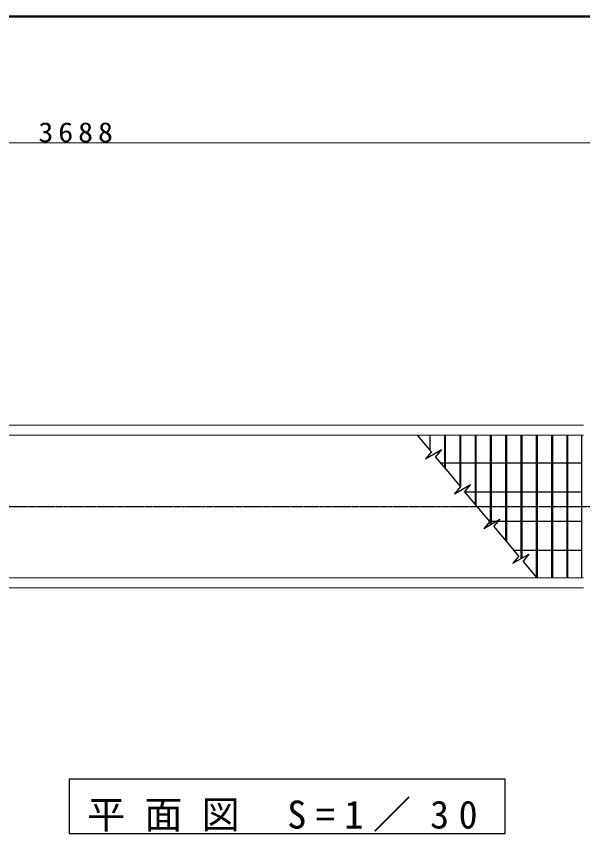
# Model space of a CAD drawing. Units: millimetres at full size, with parts at other scales. Extents: x -11724 to 54, y -1854 to 8010.
# Drawn here: x -8734 to -7174, y 5762 to 8010 of the extents above; entities that cross this region are included whole.
import ezdxf

# ---------------------------------------------------------------- set-up
doc = ezdxf.new("R2010")
doc.units = ezdxf.units.MM
doc.linetypes.add('USER2', pattern=[6, 3, -1, 1, -1])
for name, color, linetype, lineweight in [('A3図枠', 7, 'Continuous', 25), ('線', 2, 'Continuous', 25), ('補助', 2, 'Continuous', 13)]:
    doc.layers.add(name, color=color, linetype=linetype, lineweight=lineweight)
doc.styles.add('ＭＳ ゴシック', font='')
doc.styles.get('ＭＳ ゴシック').set_extended_font_data('MS Gothic')

msp = doc.modelspace()

# ---------------------------------------------------------------- linework, layer by layer
at = {"layer": 'A3図枠', "lineweight": 50}
msp.add_line((0, 8010), (-11550, 8010), dxfattribs=at)
at = {"layer": '線', "color": 7, "lineweight": 13}
for p, q in [((-10620.781, 6885.387), (-7171.462, 6885.387)), ((-10620.781, 6858.187), (-7171.462, 6858.187)), ((-10620.781, 6465.387), (-7171.462, 6465.387)), ((-10620.781, 6438.187), (-7171.462, 6438.187))]:
    msp.add_line(p, q, dxfattribs=at)
at = {"layer": '線'}
for p, q in [((-7590.713, 6812.174), (-7629.323, 6858.187)), ((-7594.776, 6858.187), (-7594.776, 6817.016)), ((-7554.776, 6858.187), (-7554.776, 6769.346)), ((-7552.626, 6858.187), (-7552.626, 6766.783)), ((-7512.626, 6858.187), (-7512.626, 6719.113)), ((-7510.475, 6858.187), (-7510.475, 6716.551)), ((-7470.475, 6858.187), (-7470.475, 6668.88)), ((-7468.325, 6858.187), (-7468.325, 6666.318)), ((-7428.325, 6858.187), (-7428.325, 6611.614)), ((-7426.175, 6858.187), (-7426.175, 6612.855)), ((-7386.175, 6858.187), (-7386.175, 6568.415)), ((-7384.025, 6858.187), (-7384.025, 6565.852)), ((-7344.025, 6858.187), (-7344.025, 6518.14)), ((-7341.874, 6858.187), (-7341.874, 6519.381)), ((-7301.874, 6858.187), (-7301.874, 6465.387)), ((-7299.724, 6858.187), (-7299.724, 6465.387)), ((-7259.724, 6858.187), (-7259.724, 6465.387)), ((-7257.574, 6858.187), (-7257.574, 6465.387)), ((-7217.574, 6858.187), (-7217.574, 6465.387)), ((-7215.424, 6858.187), (-7215.424, 6465.387)), ((-7176.669, 6465.387), (-7176.669, 6858.187)), ((-7607.031, 6792.728), (-7563.061, 6818.113)), ((-7590.713, 6812.174), (-7607.031, 6792.728)), ((-7563.056, 6818.119), (-7579.379, 6798.667)), ((-7544.872, 6757.543), (-7579.379, 6798.667)), ((-7565.215, 6781.787), (-7554.776, 6781.787)), ((-7552.626, 6781.787), (-7512.626, 6781.787)), ((-7510.475, 6781.787), (-7470.475, 6781.787)), ((-7468.325, 6781.787), (-7428.325, 6781.787)), ((-7426.175, 6781.787), (-7386.175, 6781.787)), ((-7384.025, 6781.787), (-7344.025, 6781.787)), ((-7341.874, 6781.787), (-7301.874, 6781.787)), ((-7299.724, 6781.787), (-7259.724, 6781.787)), ((-7257.574, 6781.787), (-7217.574, 6781.787)), ((-7215.424, 6781.787), (-7176.669, 6781.787)), ((-7510.365, 6716.419), (-7544.872, 6757.543)), ((-7526.682, 6696.972), (-7482.713, 6722.358)), ((-7482.708, 6722.364), (-7499.031, 6702.911)), ((-7510.365, 6716.419), (-7526.682, 6696.972)), ((-7464.523, 6661.787), (-7499.031, 6702.911)), ((-7498.087, 6701.787), (-7470.475, 6701.787)), ((-7468.325, 6701.787), (-7428.325, 6701.787)), ((-7426.175, 6701.787), (-7386.175, 6701.787)), ((-7384.025, 6701.787), (-7344.025, 6701.787)), ((-7341.874, 6701.787), (-7301.874, 6701.787)), ((-7299.724, 6701.787), (-7259.724, 6701.787)), ((-7257.574, 6701.787), (-7217.574, 6701.787)), ((-7215.424, 6701.787), (-7176.669, 6701.787)), ((-7430.016, 6620.663), (-7464.523, 6661.787)), ((-7446.334, 6601.216), (-7402.365, 6626.602)), ((-7430.016, 6620.663), (-7446.334, 6601.216)), ((-7430.959, 6621.787), (-7428.325, 6621.787)), ((-7426.175, 6621.787), (-7386.175, 6621.787)), ((-7402.359, 6626.608), (-7418.682, 6607.156)), ((-7384.025, 6621.787), (-7344.025, 6621.787)), ((-7341.874, 6621.787), (-7301.874, 6621.787)), ((-7299.724, 6621.787), (-7259.724, 6621.787)), ((-7257.574, 6621.787), (-7217.574, 6621.787)), ((-7215.424, 6621.787), (-7176.669, 6621.787)), ((-7384.175, 6566.031), (-7418.682, 6607.156)), ((-7349.668, 6524.907), (-7384.175, 6566.031)), ((-7365.985, 6505.461), (-7322.016, 6530.847)), ((-7349.668, 6524.907), (-7365.985, 6505.461)), ((-7363.831, 6541.787), (-7344.025, 6541.787)), ((-7341.874, 6541.787), (-7301.874, 6541.787)), ((-7322.011, 6530.853), (-7338.334, 6511.4)), ((-7299.724, 6541.787), (-7259.724, 6541.787)), ((-7257.574, 6541.787), (-7217.574, 6541.787)), ((-7215.424, 6541.787), (-7176.669, 6541.787)), ((-7299.724, 6465.387), (-7338.334, 6511.4))]:
    msp.add_line(p, q, dxfattribs=at)
at = {"layer": '線', "color": 20, "linetype": 'USER2'}
msp.add_line((-10707.181, 6661.787), (-5268.477, 6661.787), dxfattribs=at)
at = {"layer": '補助'}
msp.add_line((-10407.181, 7661.787), (-6719.662, 7661.787), dxfattribs=at)
at = {"layer": '補助', "lineweight": 25}
msp.add_lwpolyline([(-8587.829, 5911.787), (-8587.829, 5761.787), (-7387.829, 5761.787), (-7387.829, 5911.787)], close=True, dxfattribs=at)

# ---------------------------------------------------------------- texts
at = {"layer": '補助', "attachment_point": 8, "style": 'ＭＳ ゴシック'}
for s, insert, char_height in [('\\T1.33;\\W1.1;3688', (-8563.422, 7662.787), 54.99), ('\\T1.5;平面図\\~S=1／30', (-7987.829, 5766.787), 76.98)]:
    msp.add_mtext(s, dxfattribs=dict(at, insert=insert, char_height=char_height))

doc.saveas('drawing.dxf')
